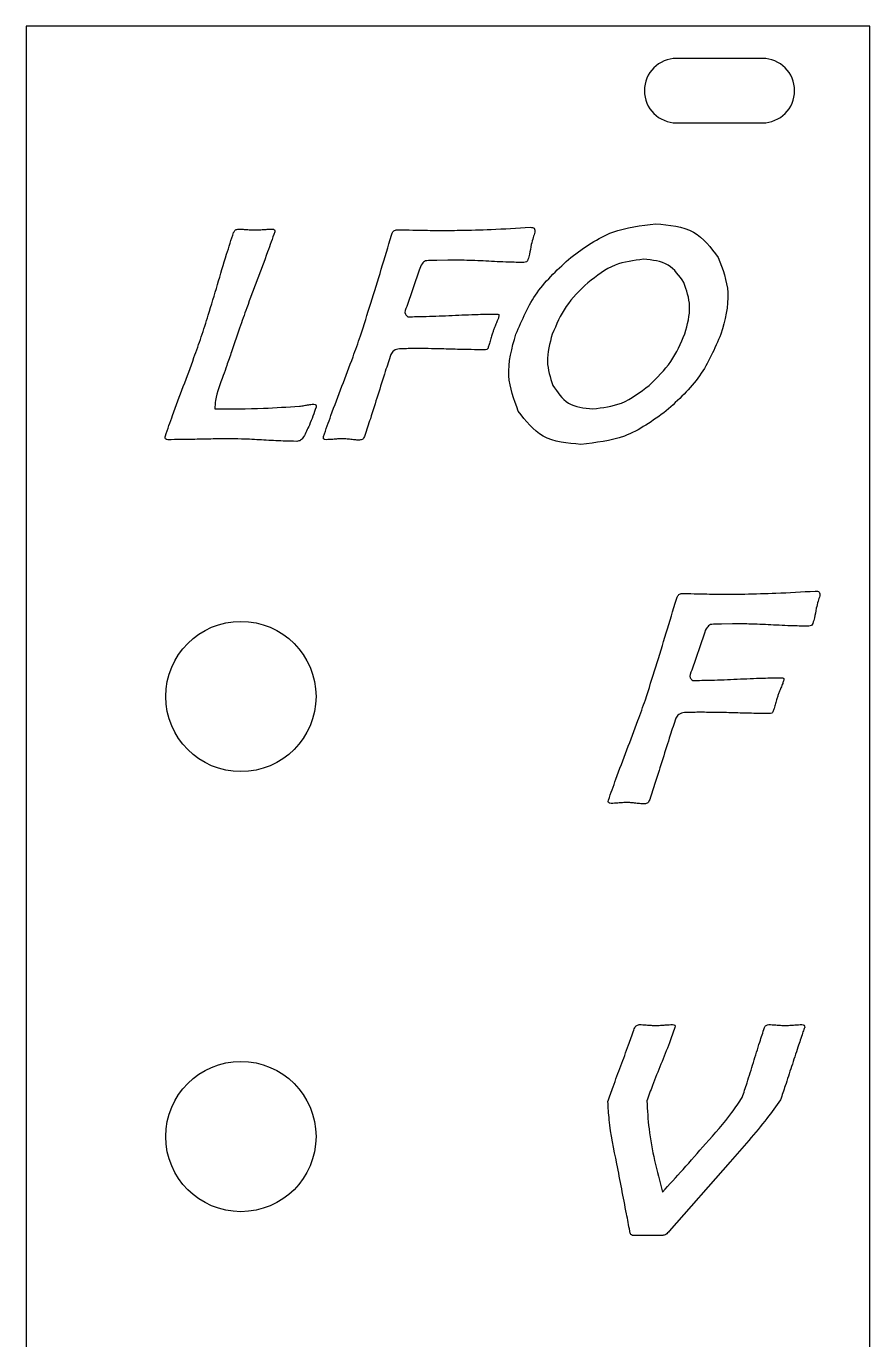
# Model space of a CAD drawing. Header units: millimetres. Extents: x 0 to 39, y 0 to 128.
# Drawn here: x 0 to 39.3, y 67.3 to 128.5 of the extents above; entities that cross this region are included whole.
import ezdxf

# ---------------------------------------------------------------- set-up
doc = ezdxf.new("R2010")
doc.units = ezdxf.units.MM
doc.layers.get('0').update_dxf_attribs({"linetype": 'CONTINUOUS'})

msp = doc.modelspace()

# ---------------------------------------------------------------- linework, layer by layer
for p, q in [((17.019, 118.764), (17.05, 118.855)), ((19.635, 117.601), (19.122, 117.594)), ((18.306, 117.132), (17.733, 115.444)), ((9.942, 114.443), (9.566, 113.336)), ((30.296, 101.818), (30.327, 101.909)), ((32.912, 100.656), (32.398, 100.649)), ((31.583, 100.186), (31.009, 98.499)), ((32.792, 75.605), (29.956, 72.37)), ((29.656, 72.167), (28.248, 72.167))]:
    msp.add_line(p, q)
msp.add_lwpolyline([(0, 128.5), (0, 0), (39.3, 0), (39.3, 128.5)], close=True)
msp.add_lwpolyline([(34.3, 124, 1), (34.3, 127), (30.3, 127, 1), (30.3, 124)], format="xyb", close=True)
for centre in [(10, 97.275), (10, 76.775)]:
    msp.add_circle(centre, 3.5)
for points, knots in [([(8.909, 116.463), (9.049, 116.937), (9.289, 117.751), (9.552, 118.559), (9.662, 118.897)], [0, 0, 0, 0, 0.1481816, 0.2547559, 0.2547559, 0.2547559, 0.2547559]), ([(9.662, 118.897), (9.686, 118.942), (9.733, 119.034), (9.837, 119.045), (9.89, 119.051)], [0, 0, 0, 0, 0.01423115, 0.02917649, 0.02917649, 0.02917649, 0.02917649]), ([(9.89, 119.051), (9.942, 119.049), (10.069, 119.046), (10.194, 119.036), (10.268, 119.03)], [0, 0, 0, 0, 0.01576095, 0.03786369, 0.03786369, 0.03786369, 0.03786369]), ([(10.268, 119.03), (10.342, 119.024), (10.47, 119.013), (10.599, 119.01), (10.653, 119.009)], [0, 0, 0, 0, 0.02227738, 0.03856326, 0.03856326, 0.03856326, 0.03856326]), ([(10.653, 119.009), (10.707, 119.01), (10.84, 119.013), (10.973, 119.024), (11.052, 119.03)], [0, 0, 0, 0, 0.01629412, 0.03999327, 0.03999327, 0.03999327, 0.03999327]), ([(11.574, 118.918), (11.465, 118.607), (11.203, 117.86), (10.923, 117.118), (10.759, 116.684)], [0, 0, 0, 0, 0.0986445, 0.2378063, 0.2378063, 0.2378063, 0.2378063]), ([(11.052, 119.03), (11.131, 119.036), (11.264, 119.046), (11.397, 119.049), (11.451, 119.051)], [0, 0, 0, 0, 0.02369921, 0.03999333, 0.03999333, 0.03999333, 0.03999333]), ([(11.451, 119.051), (11.499, 119.047), (11.587, 119.041), (11.578, 118.956), (11.574, 118.918)], [0, 0, 0, 0, 0.01194764, 0.02195964, 0.02195964, 0.02195964, 0.02195964]), ([(15.572, 114.072), (15.734, 114.583), (16.23, 116.143), (16.702, 117.71), (17.019, 118.764)], [0, 0, 0, 0, 0.1608295, 0.4910111, 0.4910111, 0.4910111, 0.4910111]), ([(17.05, 118.855), (17.073, 118.899), (17.121, 118.993), (17.226, 119.012), (17.282, 119.023)], [0, 0, 0, 0, 0.01402815, 0.03017038, 0.03017038, 0.03017038, 0.03017038]), ([(17.282, 119.023), (17.365, 119.021), (17.659, 119.015), (17.953, 119.007), (18.165, 119.002)], [0, 0, 0, 0, 0.02486271, 0.08824943, 0.08824943, 0.08824943, 0.08824943]), ([(18.165, 119.002), (18.516, 118.996), (19.195, 118.985), (19.873, 118.992), (20.2, 118.995)], [0, 0, 0, 0, 0.1055033, 0.2035493, 0.2035493, 0.2035493, 0.2035493]), ([(20.2, 118.995), (20.685, 119.006), (21.778, 119.031), (22.869, 119.098), (23.476, 119.135)], [0, 0, 0, 0, 0.1455685, 0.3279132, 0.3279132, 0.3279132, 0.3279132]), ([(23.476, 119.135), (23.554, 119.132), (23.705, 119.126), (23.7, 118.976), (23.698, 118.904)], [0, 0, 0, 0, 0.01979746, 0.03842801, 0.03842801, 0.03842801, 0.03842801]), ([(23.698, 118.904), (23.672, 118.825), (23.608, 118.635), (23.559, 118.442), (23.531, 118.329)], [0, 0, 0, 0, 0.02503559, 0.05982525, 0.05982525, 0.05982525, 0.05982525]), ([(25.374, 117.734), (25.999, 118.189), (27.187, 119.055), (28.645, 119.218), (29.336, 119.296)], [0, 0, 0, 0, 0.2273954, 0.4324384, 0.4324384, 0.4324384, 0.4324384]), ([(29.336, 119.296), (29.963, 119.243), (31.164, 119.142), (31.895, 118.189), (32.244, 117.734)], [0, 0, 0, 0, 0.1795785, 0.3440613, 0.3440613, 0.3440613, 0.3440613]), ([(23.531, 118.329), (23.505, 118.181), (23.462, 117.945), (23.4, 117.714), (23.377, 117.629)], [0, 0, 0, 0, 0.04533228, 0.07172694, 0.07172694, 0.07172694, 0.07172694]), ([(18.596, 117.573), (18.541, 117.53), (18.398, 117.417), (18.341, 117.241), (18.306, 117.132)], [0, 0, 0, 0, 0.0205553, 0.05383835, 0.05383835, 0.05383835, 0.05383835]), ([(19.122, 117.594), (18.996, 117.594), (18.82, 117.594), (18.646, 117.578), (18.596, 117.573)], [0, 0, 0, 0, 0.03777326, 0.05259286, 0.05259286, 0.05259286, 0.05259286]), ([(21.414, 117.559), (21.075, 117.575), (20.483, 117.603), (19.889, 117.602), (19.635, 117.601)], [0, 0, 0, 0, 0.1017039, 0.1779121, 0.1779121, 0.1779121, 0.1779121]), ([(23.185, 117.496), (22.946, 117.5), (22.356, 117.51), (21.765, 117.541), (21.414, 117.559)], [0, 0, 0, 0, 0.0716101, 0.1772503, 0.1772503, 0.1772503, 0.1772503]), ([(22.813, 114.156), (23.103, 114.829), (23.696, 116.206), (24.806, 117.217), (25.374, 117.734)], [0, 0, 0, 0, 0.2171095, 0.4445595, 0.4445595, 0.4445595, 0.4445595]), ([(23.377, 117.629), (23.358, 117.59), (23.318, 117.511), (23.23, 117.501), (23.185, 117.496)], [0, 0, 0, 0, 0.01223199, 0.02484052, 0.02484052, 0.02484052, 0.02484052]), ([(28.76, 117.643), (28.306, 117.588), (27.34, 117.469), (26.57, 116.869), (26.162, 116.551)], [0, 0, 0, 0, 0.1346295, 0.2865933, 0.2865933, 0.2865933, 0.2865933]), ([(30.642, 116.565), (30.423, 116.879), (29.969, 117.532), (29.173, 117.605), (28.76, 117.643)], [0, 0, 0, 0, 0.1093111, 0.227053, 0.227053, 0.227053, 0.227053]), ([(32.244, 117.734), (32.448, 117.189), (32.887, 116.016), (32.547, 114.804), (32.365, 114.156)], [0, 0, 0, 0, 0.1702931, 0.3664236, 0.3664236, 0.3664236, 0.3664236]), ([(8.155, 114.03), (8.266, 114.367), (8.529, 115.175), (8.769, 115.989), (8.909, 116.463)], [0, 0, 0, 0, 0.1065742, 0.2547559, 0.2547559, 0.2547559, 0.2547559]), ([(10.759, 116.684), (10.595, 116.249), (10.315, 115.505), (10.051, 114.755), (9.942, 114.443)], [0, 0, 0, 0, 0.1393469, 0.2385468, 0.2385468, 0.2385468, 0.2385468]), ([(26.162, 116.551), (25.798, 116.2), (25.084, 115.513), (24.697, 114.602), (24.508, 114.156)], [0, 0, 0, 0, 0.1498956, 0.2937559, 0.2937559, 0.2937559, 0.2937559]), ([(30.684, 114.177), (30.806, 114.606), (31.032, 115.41), (30.766, 116.198), (30.642, 116.565)], [0, 0, 0, 0, 0.1302415, 0.243852, 0.243852, 0.243852, 0.243852]), ([(17.733, 115.444), (17.673, 115.315), (17.585, 115.127), (17.729, 115.006), (17.774, 114.968)], [0, 0, 0, 0, 0.03640545, 0.0527406, 0.0527406, 0.0527406, 0.0527406]), ([(19.844, 115.031), (20.248, 115.049), (20.938, 115.08), (21.628, 115.09), (21.914, 115.094)], [0, 0, 0, 0, 0.1213569, 0.2070776, 0.2070776, 0.2070776, 0.2070776]), ([(21.914, 115.094), (21.956, 115.092), (22.031, 115.088), (22.025, 115.015), (22.023, 114.982)], [0, 0, 0, 0, 0.01045953, 0.01890287, 0.01890287, 0.01890287, 0.01890287]), ([(17.774, 114.968), (18.06, 114.972), (18.75, 114.982), (19.44, 115.013), (19.844, 115.031)], [0, 0, 0, 0, 0.0857208, 0.2070776, 0.2070776, 0.2070776, 0.2070776]), ([(21.885, 114.628), (21.857, 114.56), (21.808, 114.443), (21.765, 114.324), (21.747, 114.275)], [0, 0, 0, 0, 0.02218338, 0.03795462, 0.03795462, 0.03795462, 0.03795462]), ([(22.023, 114.982), (22.005, 114.933), (21.962, 114.814), (21.913, 114.697), (21.885, 114.628)], [0, 0, 0, 0, 0.0157712, 0.03795463, 0.03795463, 0.03795463, 0.03795463]), ([(7.318, 111.719), (7.485, 112.167), (7.772, 112.935), (8.043, 113.708), (8.155, 114.03)], [0, 0, 0, 0, 0.1436912, 0.2458169, 0.2458169, 0.2458169, 0.2458169]), ([(14.71, 111.733), (14.884, 112.187), (15.181, 112.963), (15.457, 113.747), (15.572, 114.072)], [0, 0, 0, 0, 0.1459068, 0.2492621, 0.2492621, 0.2492621, 0.2492621]), ([(21.631, 113.893), (21.61, 113.819), (21.574, 113.691), (21.533, 113.564), (21.516, 113.511)], [0, 0, 0, 0, 0.02325837, 0.03988168, 0.03988168, 0.03988168, 0.03988168]), ([(21.747, 114.275), (21.73, 114.222), (21.689, 114.095), (21.653, 113.968), (21.631, 113.893)], [0, 0, 0, 0, 0.0166233, 0.03988168, 0.03988168, 0.03988168, 0.03988168]), ([(22.925, 110.57), (22.723, 111.115), (22.286, 112.291), (22.629, 113.504), (22.813, 114.156)], [0, 0, 0, 0, 0.1700047, 0.367078, 0.367078, 0.367078, 0.367078]), ([(24.508, 114.156), (24.387, 113.728), (24.161, 112.926), (24.417, 112.136), (24.537, 111.768)], [0, 0, 0, 0, 0.1299369, 0.2436222, 0.2436222, 0.2436222, 0.2436222]), ([(29.018, 111.768), (29.385, 112.119), (30.105, 112.809), (30.494, 113.727), (30.684, 114.177)], [0, 0, 0, 0, 0.1505887, 0.2956284, 0.2956284, 0.2956284, 0.2956284]), ([(32.365, 114.156), (32.076, 113.482), (31.486, 112.106), (30.382, 111.094), (29.818, 110.577)], [0, 0, 0, 0, 0.2173173, 0.443713, 0.443713, 0.443713, 0.443713]), ([(9.566, 113.336), (9.49, 113.121), (9.361, 112.752), (9.235, 112.383), (9.182, 112.23)], [0, 0, 0, 0, 0.0685865, 0.1170883, 0.1170883, 0.1170883, 0.1170883]), ([(16.988, 113.21), (16.901, 112.948), (16.692, 112.32), (16.495, 111.688), (16.38, 111.32)], [0, 0, 0, 0, 0.0829278, 0.1985984, 0.1985984, 0.1985984, 0.1985984]), ([(17.391, 113.469), (17.294, 113.454), (17.119, 113.427), (17.028, 113.277), (16.988, 113.21)], [0, 0, 0, 0, 0.02768396, 0.05016801, 0.05016801, 0.05016801, 0.05016801]), ([(18.418, 113.483), (18.182, 113.485), (17.839, 113.486), (17.497, 113.473), (17.391, 113.469)], [0, 0, 0, 0, 0.0708494, 0.1027405, 0.1027405, 0.1027405, 0.1027405]), ([(19.883, 113.455), (19.598, 113.464), (19.11, 113.477), (18.622, 113.482), (18.418, 113.483)], [0, 0, 0, 0, 0.0853588, 0.1464869, 0.1464869, 0.1464869, 0.1464869]), ([(21.34, 113.427), (21.138, 113.429), (20.652, 113.433), (20.166, 113.447), (19.883, 113.455)], [0, 0, 0, 0, 0.0606029, 0.1457867, 0.1457867, 0.1457867, 0.1457867]), ([(21.516, 113.511), (21.498, 113.487), (21.456, 113.429), (21.383, 113.428), (21.34, 113.427)], [0, 0, 0, 0, 0.00857761, 0.02050735, 0.02050735, 0.02050735, 0.02050735]), ([(9.182, 112.23), (9.03, 111.848), (8.828, 111.343), (8.79, 110.806), (8.78, 110.675)], [0, 0, 0, 0, 0.122167, 0.1612133, 0.1612133, 0.1612133, 0.1612133]), ([(6.482, 109.415), (6.594, 109.734), (6.864, 110.505), (7.15, 111.271), (7.318, 111.719)], [0, 0, 0, 0, 0.1015731, 0.2450802, 0.2450802, 0.2450802, 0.2450802]), ([(13.849, 109.394), (13.964, 109.719), (14.24, 110.502), (14.537, 111.278), (14.71, 111.733)], [0, 0, 0, 0, 0.1033526, 0.2492585, 0.2492585, 0.2492585, 0.2492585]), ([(24.537, 111.768), (24.75, 111.449), (25.192, 110.791), (25.984, 110.715), (26.392, 110.675)], [0, 0, 0, 0, 0.1092687, 0.2257823, 0.2257823, 0.2257823, 0.2257823]), ([(26.392, 110.675), (26.852, 110.73), (27.827, 110.847), (28.607, 111.449), (29.018, 111.768)], [0, 0, 0, 0, 0.1363445, 0.2891941, 0.2891941, 0.2891941, 0.2891941]), ([(8.78, 110.675), (9.54, 110.676), (10.856, 110.678), (12.169, 110.765), (12.724, 110.801)], [0, 0, 0, 0, 0.2278071, 0.3946242, 0.3946242, 0.3946242, 0.3946242]), ([(12.724, 110.801), (12.763, 110.807), (12.876, 110.821), (12.989, 110.839), (13.062, 110.85)], [0, 0, 0, 0, 0.01184859, 0.03424063, 0.03424063, 0.03424063, 0.03424063]), ([(13.501, 110.759), (13.405, 110.477), (13.242, 109.999), (13.015, 109.549), (12.922, 109.366)], [0, 0, 0, 0, 0.0894482, 0.1510499, 0.1510499, 0.1510499, 0.1510499]), ([(13.062, 110.85), (13.128, 110.863), (13.239, 110.883), (13.352, 110.89), (13.399, 110.892)], [0, 0, 0, 0, 0.01987564, 0.03392605, 0.03392605, 0.03392605, 0.03392605]), ([(13.399, 110.892), (13.44, 110.887), (13.521, 110.878), (13.507, 110.798), (13.501, 110.759)], [0, 0, 0, 0, 0.01044355, 0.0204267, 0.0204267, 0.0204267, 0.0204267]), ([(16.38, 111.32), (16.265, 110.952), (16.068, 110.32), (15.86, 109.691), (15.773, 109.429)], [0, 0, 0, 0, 0.1156714, 0.1986019, 0.1986019, 0.1986019, 0.1986019]), ([(25.845, 109.023), (25.214, 109.074), (24.012, 109.171), (23.276, 110.119), (22.925, 110.57)], [0, 0, 0, 0, 0.1804725, 0.3443343, 0.3443343, 0.3443343, 0.3443343]), ([(29.818, 110.577), (29.193, 110.124), (28, 109.26), (26.539, 109.099), (25.845, 109.023)], [0, 0, 0, 0, 0.2272708, 0.4332532, 0.4332532, 0.4332532, 0.4332532]), ([(6.598, 109.24), (6.549, 109.248), (6.45, 109.264), (6.471, 109.364), (6.482, 109.415)], [0, 0, 0, 0, 0.01243768, 0.02556816, 0.02556816, 0.02556816, 0.02556816]), ([(8.068, 109.261), (7.782, 109.255), (7.292, 109.244), (6.802, 109.241), (6.598, 109.24)], [0, 0, 0, 0, 0.0858111, 0.147092, 0.147092, 0.147092, 0.147092]), ([(9.539, 109.282), (9.335, 109.28), (8.845, 109.277), (8.354, 109.267), (8.068, 109.261)], [0, 0, 0, 0, 0.0612809, 0.147092, 0.147092, 0.147092, 0.147092]), ([(11.074, 109.222), (10.776, 109.239), (10.265, 109.269), (9.753, 109.278), (9.539, 109.282)], [0, 0, 0, 0, 0.0892798, 0.1535669, 0.1535669, 0.1535669, 0.1535669]), ([(12.608, 109.163), (12.394, 109.166), (11.882, 109.175), (11.371, 109.205), (11.074, 109.222)], [0, 0, 0, 0, 0.0642871, 0.1535669, 0.1535669, 0.1535669, 0.1535669]), ([(12.922, 109.366), (12.881, 109.307), (12.805, 109.194), (12.671, 109.173), (12.608, 109.163)], [0, 0, 0, 0, 0.0205239, 0.03889679, 0.03889679, 0.03889679, 0.03889679]), ([(13.972, 109.24), (13.922, 109.245), (13.827, 109.256), (13.842, 109.349), (13.849, 109.394)], [0, 0, 0, 0, 0.01243164, 0.02399484, 0.02399484, 0.02399484, 0.02399484]), ([(14.343, 109.261), (14.27, 109.255), (14.146, 109.244), (14.022, 109.241), (13.972, 109.24)], [0, 0, 0, 0, 0.02195268, 0.03719692, 0.03719692, 0.03719692, 0.03719692]), ([(14.714, 109.282), (14.663, 109.28), (14.539, 109.277), (14.416, 109.267), (14.343, 109.261)], [0, 0, 0, 0, 0.01524424, 0.03719692, 0.03719692, 0.03719692, 0.03719692]), ([(15.127, 109.25), (15.049, 109.259), (14.911, 109.275), (14.773, 109.28), (14.714, 109.282)], [0, 0, 0, 0, 0.023736, 0.04143014, 0.04143014, 0.04143014, 0.04143014]), ([(15.533, 109.219), (15.476, 109.221), (15.34, 109.225), (15.205, 109.241), (15.127, 109.25)], [0, 0, 0, 0, 0.0171695, 0.04073132, 0.04073132, 0.04073132, 0.04073132]), ([(15.773, 109.429), (15.748, 109.368), (15.702, 109.256), (15.586, 109.23), (15.533, 109.219)], [0, 0, 0, 0, 0.01842565, 0.03374282, 0.03374282, 0.03374282, 0.03374282]), ([(33.476, 102.049), (33.962, 102.06), (35.054, 102.086), (36.146, 102.152), (36.752, 102.189)], [0, 0, 0, 0, 0.1455685, 0.3279133, 0.3279133, 0.3279133, 0.3279133]), ([(36.752, 102.189), (36.83, 102.186), (36.981, 102.18), (36.977, 102.031), (36.975, 101.958)], [0, 0, 0, 0, 0.01979757, 0.03842809, 0.03842809, 0.03842809, 0.03842809]), ([(28.848, 97.126), (29.011, 97.637), (29.506, 99.197), (29.978, 100.764), (30.296, 101.818)], [0, 0, 0, 0, 0.1608295, 0.491011, 0.491011, 0.491011, 0.491011]), ([(30.327, 101.909), (30.349, 101.953), (30.397, 102.048), (30.502, 102.067), (30.559, 102.077)], [0, 0, 0, 0, 0.01402809, 0.03017032, 0.03017032, 0.03017032, 0.03017032]), ([(30.559, 102.077), (30.642, 102.075), (30.936, 102.069), (31.23, 102.062), (31.441, 102.056)], [0, 0, 0, 0, 0.02486277, 0.08824951, 0.08824951, 0.08824951, 0.08824951]), ([(31.441, 102.056), (31.793, 102.051), (32.471, 102.04), (33.15, 102.046), (33.476, 102.049)], [0, 0, 0, 0, 0.1055032, 0.2035493, 0.2035493, 0.2035493, 0.2035493]), ([(36.975, 101.958), (36.948, 101.879), (36.884, 101.69), (36.836, 101.496), (36.808, 101.384)], [0, 0, 0, 0, 0.02503559, 0.05982522, 0.05982522, 0.05982522, 0.05982522]), ([(36.808, 101.384), (36.781, 101.235), (36.739, 101), (36.677, 100.769), (36.654, 100.684)], [0, 0, 0, 0, 0.0453323, 0.07172693, 0.07172693, 0.07172693, 0.07172693]), ([(31.873, 100.628), (31.818, 100.585), (31.674, 100.472), (31.618, 100.295), (31.583, 100.186)], [0, 0, 0, 0, 0.02055534, 0.05383834, 0.05383834, 0.05383834, 0.05383834]), ([(32.398, 100.649), (32.272, 100.648), (32.097, 100.648), (31.922, 100.632), (31.873, 100.628)], [0, 0, 0, 0, 0.03777332, 0.05259286, 0.05259286, 0.05259286, 0.05259286]), ([(34.69, 100.614), (34.352, 100.63), (33.759, 100.658), (33.166, 100.656), (32.912, 100.656)], [0, 0, 0, 0, 0.1017038, 0.1779121, 0.1779121, 0.1779121, 0.1779121]), ([(36.462, 100.551), (36.223, 100.555), (35.632, 100.565), (35.042, 100.595), (34.69, 100.614)], [0, 0, 0, 0, 0.07161, 0.1772503, 0.1772503, 0.1772503, 0.1772503]), ([(36.654, 100.684), (36.634, 100.645), (36.594, 100.566), (36.506, 100.556), (36.462, 100.551)], [0, 0, 0, 0, 0.01223199, 0.02484052, 0.02484052, 0.02484052, 0.02484052]), ([(31.009, 98.499), (30.949, 98.369), (30.862, 98.181), (31.006, 98.06), (31.051, 98.023)], [0, 0, 0, 0, 0.03640544, 0.05274052, 0.05274052, 0.05274052, 0.05274052]), ([(31.051, 98.023), (31.336, 98.027), (32.027, 98.036), (32.716, 98.067), (33.12, 98.086)], [0, 0, 0, 0, 0.0857209, 0.2070777, 0.2070777, 0.2070777, 0.2070777]), ([(33.12, 98.086), (33.524, 98.104), (34.214, 98.135), (34.904, 98.145), (35.19, 98.149)], [0, 0, 0, 0, 0.1213568, 0.2070776, 0.2070776, 0.2070776, 0.2070776]), ([(35.299, 98.037), (35.281, 97.987), (35.238, 97.868), (35.19, 97.751), (35.161, 97.683)], [0, 0, 0, 0, 0.0157712, 0.03795463, 0.03795463, 0.03795463, 0.03795463]), ([(35.19, 98.149), (35.232, 98.146), (35.308, 98.142), (35.302, 98.069), (35.299, 98.037)], [0, 0, 0, 0, 0.01045953, 0.01890287, 0.01890287, 0.01890287, 0.01890287]), ([(35.024, 97.329), (35.007, 97.277), (34.966, 97.15), (34.929, 97.022), (34.908, 96.948)], [0, 0, 0, 0, 0.0166233, 0.03988168, 0.03988168, 0.03988168, 0.03988168]), ([(35.161, 97.683), (35.133, 97.615), (35.085, 97.498), (35.042, 97.379), (35.024, 97.329)], [0, 0, 0, 0, 0.02218343, 0.03795463, 0.03795463, 0.03795463, 0.03795463]), ([(27.987, 94.787), (28.16, 95.242), (28.457, 96.018), (28.734, 96.801), (28.848, 97.126)], [0, 0, 0, 0, 0.1459068, 0.2492621, 0.2492621, 0.2492621, 0.2492621]), ([(34.908, 96.948), (34.887, 96.873), (34.85, 96.745), (34.809, 96.619), (34.792, 96.566)], [0, 0, 0, 0, 0.02325837, 0.03988168, 0.03988168, 0.03988168, 0.03988168]), ([(30.264, 96.265), (30.177, 96.002), (29.969, 95.374), (29.772, 94.742), (29.657, 94.374)], [0, 0, 0, 0, 0.0829279, 0.1985984, 0.1985984, 0.1985984, 0.1985984]), ([(30.667, 96.524), (30.571, 96.509), (30.395, 96.482), (30.305, 96.332), (30.264, 96.265)], [0, 0, 0, 0, 0.02768396, 0.05016797, 0.05016797, 0.05016797, 0.05016797]), ([(31.695, 96.538), (31.458, 96.539), (31.116, 96.541), (30.774, 96.528), (30.667, 96.524)], [0, 0, 0, 0, 0.0708495, 0.1027405, 0.1027405, 0.1027405, 0.1027405]), ([(33.159, 96.51), (32.875, 96.518), (32.387, 96.532), (31.898, 96.536), (31.695, 96.538)], [0, 0, 0, 0, 0.0853588, 0.1464869, 0.1464869, 0.1464869, 0.1464869]), ([(34.617, 96.482), (34.415, 96.484), (33.929, 96.488), (33.443, 96.502), (33.159, 96.51)], [0, 0, 0, 0, 0.0606028, 0.1457867, 0.1457867, 0.1457867, 0.1457867]), ([(34.792, 96.566), (34.775, 96.542), (34.733, 96.483), (34.659, 96.482), (34.617, 96.482)], [0, 0, 0, 0, 0.00857761, 0.02050741, 0.02050741, 0.02050741, 0.02050741]), ([(27.125, 92.448), (27.24, 92.773), (27.517, 93.557), (27.813, 94.333), (27.987, 94.787)], [0, 0, 0, 0, 0.1033526, 0.2492585, 0.2492585, 0.2492585, 0.2492585]), ([(29.657, 94.374), (29.542, 94.006), (29.344, 93.374), (29.136, 92.746), (29.049, 92.483)], [0, 0, 0, 0, 0.1156714, 0.1986019, 0.1986019, 0.1986019, 0.1986019]), ([(27.248, 92.294), (27.199, 92.3), (27.104, 92.31), (27.118, 92.403), (27.125, 92.448)], [0, 0, 0, 0, 0.01243165, 0.02399485, 0.02399485, 0.02399485, 0.02399485]), ([(29.049, 92.483), (29.024, 92.422), (28.979, 92.31), (28.862, 92.285), (28.81, 92.273)], [0, 0, 0, 0, 0.01842565, 0.03374282, 0.03374282, 0.03374282, 0.03374282]), ([(27.619, 92.315), (27.546, 92.309), (27.423, 92.299), (27.299, 92.296), (27.248, 92.294)], [0, 0, 0, 0, 0.02195268, 0.03719692, 0.03719692, 0.03719692, 0.03719692]), ([(27.991, 92.336), (27.94, 92.335), (27.816, 92.332), (27.692, 92.321), (27.619, 92.315)], [0, 0, 0, 0, 0.01524425, 0.03719693, 0.03719693, 0.03719693, 0.03719693]), ([(28.404, 92.305), (28.325, 92.314), (28.188, 92.33), (28.05, 92.334), (27.991, 92.336)], [0, 0, 0, 0, 0.02373602, 0.04143015, 0.04143015, 0.04143015, 0.04143015]), ([(28.81, 92.273), (28.752, 92.275), (28.617, 92.28), (28.482, 92.296), (28.404, 92.305)], [0, 0, 0, 0, 0.01716947, 0.04073129, 0.04073129, 0.04073129, 0.04073129]), ([(27.702, 80.07), (27.823, 80.393), (28.03, 80.945), (28.225, 81.502), (28.306, 81.733)], [0, 0, 0, 0, 0.1034944, 0.1769409, 0.1769409, 0.1769409, 0.1769409]), ([(28.306, 81.733), (28.333, 81.808), (28.379, 81.937), (28.508, 81.976), (28.562, 81.992)], [0, 0, 0, 0, 0.02223208, 0.03839155, 0.03839155, 0.03839155, 0.03839155]), ([(28.562, 81.992), (28.616, 81.99), (28.744, 81.987), (28.871, 81.977), (28.944, 81.971)], [0, 0, 0, 0, 0.01619976, 0.03821927, 0.03821927, 0.03821927, 0.03821927]), ([(28.944, 81.971), (29.017, 81.965), (29.144, 81.954), (29.271, 81.951), (29.325, 81.95)], [0, 0, 0, 0, 0.02201953, 0.03821929, 0.03821929, 0.03821929, 0.03821929]), ([(29.325, 81.95), (29.379, 81.951), (29.51, 81.954), (29.64, 81.965), (29.718, 81.971)], [0, 0, 0, 0, 0.01611773, 0.03928881, 0.03928881, 0.03928881, 0.03928881]), ([(30.226, 81.859), (30.14, 81.621), (29.934, 81.047), (29.705, 80.482), (29.571, 80.15)], [0, 0, 0, 0, 0.0756828, 0.182979, 0.182979, 0.182979, 0.182979]), ([(29.718, 81.971), (29.795, 81.977), (29.925, 81.987), (30.056, 81.99), (30.11, 81.992)], [0, 0, 0, 0, 0.02317106, 0.03928885, 0.03928885, 0.03928885, 0.03928885]), ([(30.11, 81.992), (30.155, 81.988), (30.241, 81.981), (30.23, 81.898), (30.226, 81.859)], [0, 0, 0, 0, 0.01144417, 0.02144352, 0.02144352, 0.02144352, 0.02144352]), ([(33.88, 80.227), (33.977, 80.544), (34.145, 81.087), (34.323, 81.627), (34.397, 81.852)], [0, 0, 0, 0, 0.0994039, 0.1704982, 0.1704982, 0.1704982, 0.1704982]), ([(34.397, 81.852), (34.418, 81.893), (34.459, 81.975), (34.552, 81.986), (34.599, 81.992)], [0, 0, 0, 0, 0.01286133, 0.02607817, 0.02607817, 0.02607817, 0.02607817]), ([(34.599, 81.992), (34.653, 81.99), (34.781, 81.987), (34.91, 81.977), (34.984, 81.971)], [0, 0, 0, 0, 0.01628721, 0.03856873, 0.03856873, 0.03856873, 0.03856873]), ([(34.984, 81.971), (35.057, 81.965), (35.183, 81.954), (35.309, 81.951), (35.362, 81.95)], [0, 0, 0, 0, 0.02210684, 0.0378691, 0.0378691, 0.0378691, 0.0378691]), ([(35.362, 81.95), (35.415, 81.951), (35.545, 81.954), (35.674, 81.965), (35.75, 81.971)], [0, 0, 0, 0, 0.01603033, 0.03893939, 0.03893939, 0.03893939, 0.03893939]), ([(36.172, 81.593), (36.099, 81.377), (35.926, 80.861), (35.757, 80.343), (35.659, 80.042)], [0, 0, 0, 0, 0.0682113, 0.1633813, 0.1633813, 0.1633813, 0.1633813]), ([(35.75, 81.971), (35.827, 81.977), (35.956, 81.987), (36.086, 81.99), (36.139, 81.992)], [0, 0, 0, 0, 0.02290917, 0.03893927, 0.03893927, 0.03893927, 0.03893927]), ([(36.139, 81.992), (36.183, 81.988), (36.267, 81.98), (36.268, 81.898), (36.269, 81.859)], [0, 0, 0, 0, 0.01144417, 0.02162917, 0.02162917, 0.02162917, 0.02162917]), ([(36.269, 81.859), (36.262, 81.845), (36.222, 81.759), (36.195, 81.669), (36.172, 81.593)], [0, 0, 0, 0, 0.00463342, 0.02835621, 0.02835621, 0.02835621, 0.02835621]), ([(33.36, 78.595), (33.435, 78.822), (33.614, 79.364), (33.782, 79.91), (33.88, 80.227)], [0, 0, 0, 0, 0.0716496, 0.1712385, 0.1712385, 0.1712385, 0.1712385]), ([(27.099, 78.406), (27.18, 78.637), (27.375, 79.194), (27.581, 79.746), (27.702, 80.07)], [0, 0, 0, 0, 0.0734465, 0.1769409, 0.1769409, 0.1769409, 0.1769409]), ([(29.571, 80.15), (29.437, 79.818), (29.208, 79.25), (29.001, 78.674), (28.915, 78.434)], [0, 0, 0, 0, 0.1074811, 0.1837192, 0.1837192, 0.1837192, 0.1837192]), ([(35.659, 80.042), (35.56, 79.74), (35.391, 79.222), (35.218, 78.706), (35.145, 78.49)], [0, 0, 0, 0, 0.09517, 0.1633812, 0.1633812, 0.1633812, 0.1633812]), ([(27.521, 75.507), (27.378, 76.188), (27.176, 77.147), (27.116, 78.123), (27.099, 78.406)], [0, 0, 0, 0, 0.2082887, 0.2932637, 0.2932637, 0.2932637, 0.2932637]), ([(28.915, 78.434), (28.94, 78), (29.023, 76.562), (29.389, 75.166), (29.644, 74.191)], [0, 0, 0, 0, 0.1302961, 0.4313748, 0.4313748, 0.4313748, 0.4313748]), ([(31.654, 76.439), (32.079, 76.911), (32.694, 77.595), (33.203, 78.359), (33.36, 78.595)], [0, 0, 0, 0, 0.1903239, 0.2753004, 0.2753004, 0.2753004, 0.2753004]), ([(35.145, 78.49), (34.935, 78.199), (34.21, 77.19), (33.381, 76.264), (32.792, 75.605)], [0, 0, 0, 0, 0.1077656, 0.3724953, 0.3724953, 0.3724953, 0.3724953]), ([(29.644, 74.191), (29.964, 74.54), (30.642, 75.282), (31.304, 76.039), (31.654, 76.439)], [0, 0, 0, 0, 0.1421834, 0.3015879, 0.3015879, 0.3015879, 0.3015879]), ([(28.121, 72.37), (28.07, 72.638), (27.871, 73.684), (27.67, 74.73), (27.521, 75.507)], [0, 0, 0, 0, 0.0819823, 0.3194207, 0.3194207, 0.3194207, 0.3194207]), ([(28.248, 72.167), (28.218, 72.181), (28.138, 72.22), (28.128, 72.312), (28.121, 72.37)], [0, 0, 0, 0, 0.00954082, 0.02545887, 0.02545887, 0.02545887, 0.02545887]), ([(29.956, 72.37), (29.907, 72.312), (29.825, 72.215), (29.704, 72.18), (29.656, 72.167)], [0, 0, 0, 0, 0.02224129, 0.03695113, 0.03695113, 0.03695113, 0.03695113])]:
    msp.add_open_spline(points, degree=3, knots=knots)

doc.saveas('drawing.dxf')
